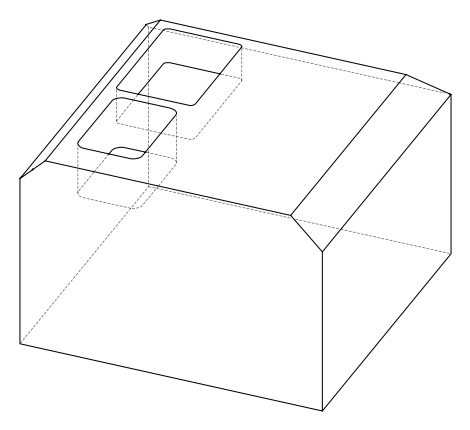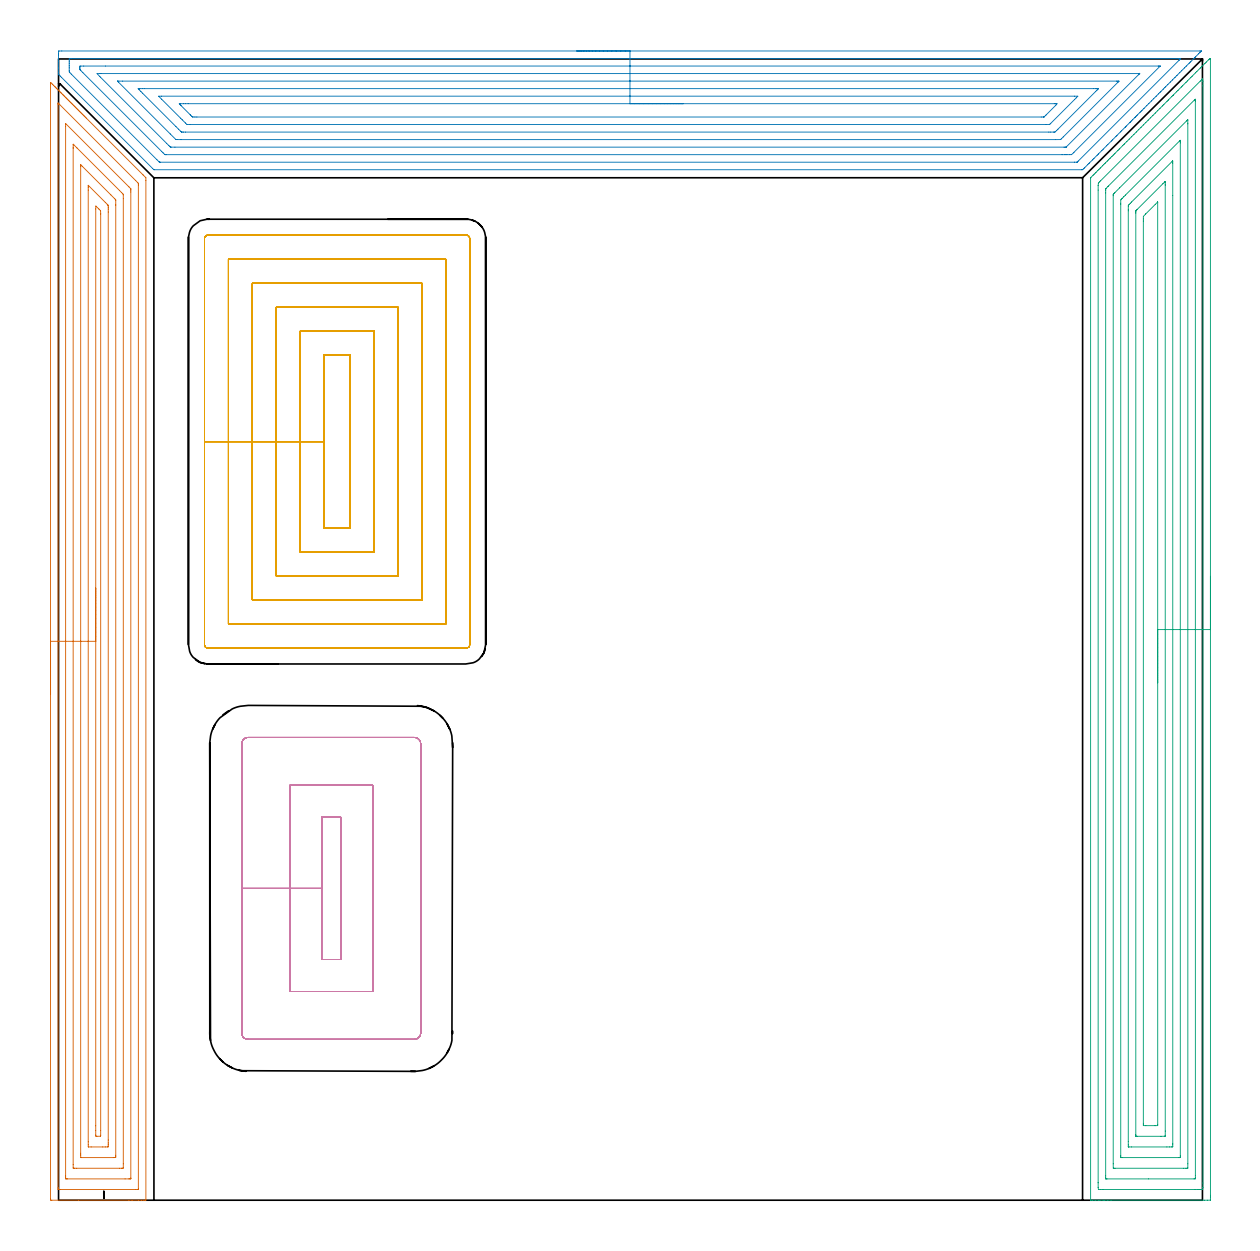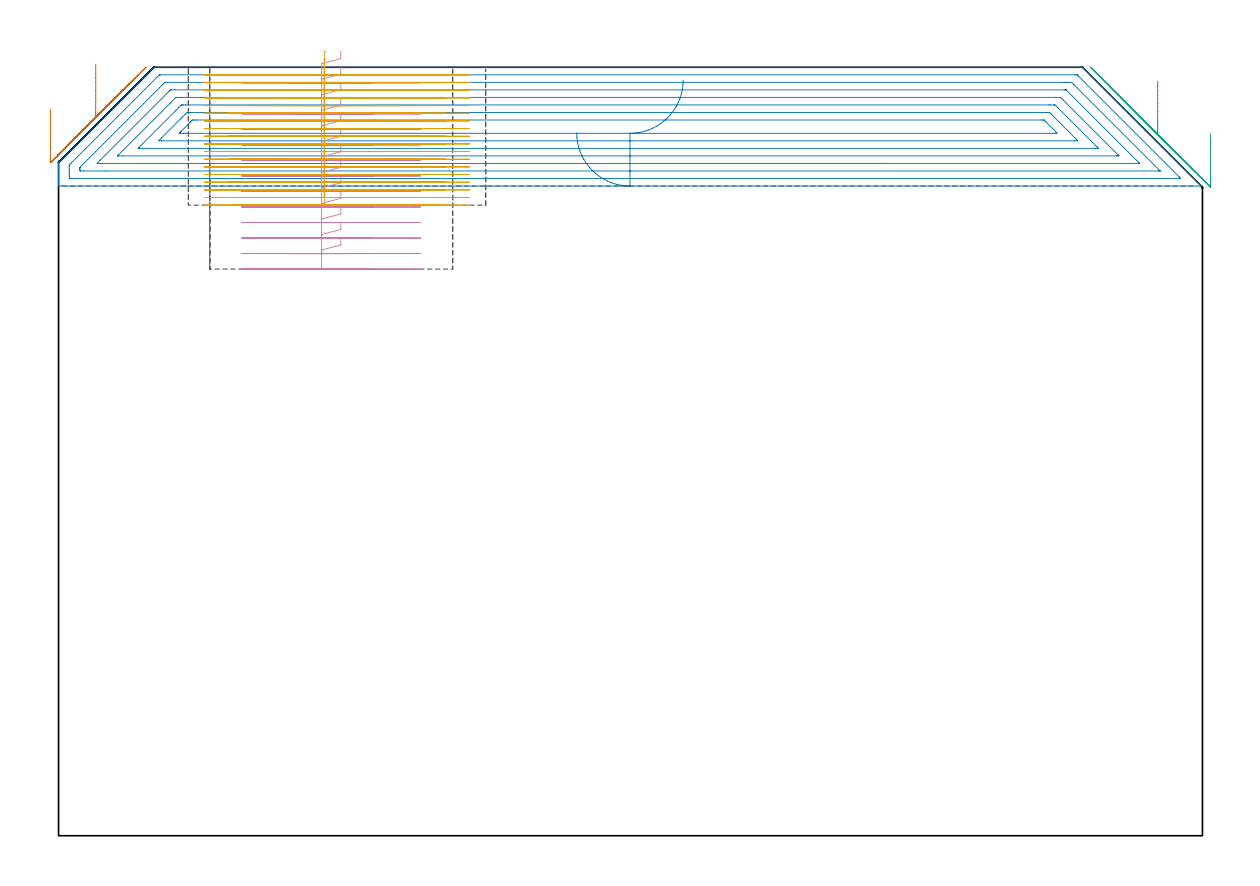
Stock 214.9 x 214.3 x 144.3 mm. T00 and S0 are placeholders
(PLAN: 5 operations, 2 tool changes, 86.3 min)
(1 AREA_MILL | FG_CHAMFER_SURFACE | UGT0205_001 | 11.51 min | 34104 mm3)
(2 AREA_MILL_1 | FG_CHAMFER_SURFACE_1 | UGT0205_001 | 13.01 min | 50846 mm3)
(3 AREA_MILL_2 | FG_CHAMFER_SURFACE_2 | UGT0205_001 | 13.46 min | 50676 mm3)
(4 MILL_RECTANGULAR_POCKET | POCKET_RECTANGULAR_STRAIGHT | NXT0201_011 | Follow Part, ap 3, ae 75% | 10.68 min | 117062 mm3)
(5 MILL_RECTANGULAR_POCKET_1 | POCKET_RECTANGULAR_STRAIGHT_1 | NXT0201_008 | Follow Part, ap 1.5, ae 75% | 37.65 min | 120405 mm3)
(TOOL UGT0205_001 | Chamfer Mill 20 x 3 x 45 deg. | D20 FL50 Z2)
(TOOL NXT0201_011 | ENDMILL 12mm [2P460-1200-NA 1630] | D12 FL38 Z6)
(TOOL NXT0201_008 | ENDMILL 6mm [2P460-0600-NA 1630] | D6 FL26 Z6)
(OP 1 AREA_MILL)
G17 G21 G94 G90
T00 M6
G54
G17 G0 G90 X-1.5 Y94.95 S1061 M3
G43 Z154.3 H0
Z136.4
G94 G1 Y94.988 Z135.528 F250.
Y95.102 Z134.664
Y95.291 Z133.812
Y95.553 Z132.98
Y95.887 Z132.174
Y96.29 Z131.4
Y96.758 Z130.664
Y97.289 Z129.972
Y97.879 Z129.329
Y98.522 Z128.74
Y99.214 Z128.209
Y99.95 Z127.74
Y100.724 Z127.337
Y101.53 Z127.003
Y102.362 Z126.741
Y103.213 Z126.552
Y104.078 Z126.438
Y104.95 Z126.4
Y209.655
X-1.499 Y209.897
X-1.496 Z126.402
X-1.438 Y209.838 Z126.461
X-1.185 Y209.585 Z126.715
X-0.974 Y209.376 Z126.922
X-0.902 Y209.302 Z126.997
X-0.752 Y209.152 Z127.147
X-0.679 Y209.08 Z127.218
X-0.605 Y209.005 Z127.295
X-0.458 Y208.858 Z127.441
X-0.383 Y208.785 Z127.513
X-0.307 Y208.708 Z127.592
X-0.164 Y208.564 Z127.735
X-0.087 Y208.489 Z127.809
X-0.01 Y208.41 Z127.889
X0.13 Y208.27 Z128.029
X0.208 Y208.194 Z128.104
X0.287 Y208.113 Z128.187
X0.424 Y207.977 Z128.323
X0.504 Y207.898 Z128.4
X0.585 Y207.816 Z128.484
X0.718 Y207.683 Z128.617
X0.799 Y207.602 Z128.695
X0.882 Y207.518 Z128.781
X1.012 Y207.389 Z128.911
X1.095 Y207.307 Z128.991
X1.179 Y207.221 Z129.078
X1.305 Y207.095 Z129.205
X1.39 Y207.011 Z129.287
X1.477 Y206.924 Z129.376
X1.599 Y206.801 Z129.499
X1.686 Y206.716 Z129.582
X1.774 Y206.626 Z129.673
X1.893 Y206.507 Z129.793
X1.982 Y206.42 Z129.878
X2.071 Y206.329 Z129.97
X2.187 Y206.213 Z130.086
X2.277 Y206.125 Z130.173
X2.368 Y206.032 Z130.268
X2.481 Y205.919 Z130.38
X2.573 Y205.829 Z130.469
X2.666 Y205.735 Z130.565
X2.775 Y205.625 Z130.674
X2.868 Y205.533 Z130.764
X2.963 Y205.437 Z130.862
X3.069 Y205.331 Z130.968
X3.164 Y205.238 Z131.06
X3.26 Y205.14 Z131.16
X3.363 Y205.037 Z131.262
X3.46 Y204.942 Z131.356
X3.558 Y204.843 Z131.457
X3.657 Y204.744 Z131.556
X3.755 Y204.647 Z131.651
X3.855 Y204.545 Z131.754
X3.951 Y204.45 Z131.85
X4.051 Y204.351 Z131.947
X4.152 Y204.248 Z132.052
X4.244 Y204.156 Z132.144
X4.346 Y204.055 Z132.242
X4.449 Y203.951 Z132.349
X4.538 Y203.862 Z132.438
X4.642 Y203.76 Z132.538
X4.747 Y203.653 Z132.646
X4.832 Y203.568 Z132.732
X4.938 Y203.464 Z132.834
X5.044 Y203.356 Z132.944
X5.126 Y203.274 Z133.026
X5.233 Y203.169 Z133.129
X15.874 Y192.527 Z143.771
X16.325 Y192.075 Z144.224
X16.401 Y191.995 Z144.282
X16.4 Y191.464 Z144.3
Y0.152
X16.397 Y0.01 Z144.288
X16.373 Y0.007 Z144.264
X16.042 Y0. Z143.941
X15.591 Z143.49
X14.987 Z142.882
X13.799 Z141.696
X13.214 Z141.108
X3.757 Z131.654
X-1.268 Y0.001 Z126.63
X-1.492 Y0.01 Z126.406
X-1.499 Y0.234 Z126.399
X-1.5 Y104.95 Z126.4
X-0.086 Z127.814
Y205.733
X-0.083 Y205.955 Z127.817
X-0.081 Y206.008 Z127.819
X-0.079 Y206.017 Z127.821
X-0.064 Y206.005 Z127.836
X-0.014 Y205.962 Z127.886
X0.034 Y205.916 Z127.934
X0.216 Y205.735 Z128.116
X14.485 Y191.464 Z142.385
X14.873 Y191.068 Z142.773
X14.979 Y190.958 Z142.879
X14.981 Y190.907 Z142.881
X14.984 Y190.796 Z142.884
X14.986 Y190.574 Z142.886
X14.985 Y2.159 Z142.885
X14.984 Y2.048 Z142.884
X14.982 Y2.021 Z142.882
X14.98 Y2.014 Z142.88
X14.966 Y2.01 Z142.866
X14.859 Y2.006 Z142.759
X14.479 Y2.001 Z142.379
X0.291 Y2. Z128.191
X0.051 Y2.004 Z127.951
X-0.039 Y2.007 Z127.861
X-0.073 Y2.01 Z127.827
X-0.079 Y2.05 Z127.821
X-0.082 Y2.159 Z127.818
X-0.086 Y2.38 Z127.814
Y104.95
X1.329 Z129.229
Y201.635
X1.33 Y202.167 Z129.23
X1.333 Z129.233
X13.214 Y190.286 Z141.114
X13.514 Y189.981 Z141.414
X13.55 Y189.941 Z141.45
X13.565 Y189.922 Z141.465
X13.567 Y189.895 Z141.467
X13.57 Y189.8 Z141.47
X13.571 Y189.68 Z141.471
Y189.321
Y4.165
X13.57 Y4.075 Z141.47
X13.567 Y4.032 Z141.467
X13.566 Y4.017 Z141.466
X13.542 Y4.01 Z141.442
X13.376 Y4.002 Z141.276
X13.214 Y4.001 Z141.114
X12.491 Y4. Z140.391
X1.686 Y4.001 Z129.586
X1.522 Y4.003 Z129.422
X1.412 Y4.007 Z129.312
X1.335 Y4.012 Z129.235
X1.333 Y4.046 Z129.233
X1.331 Y4.165 Z129.231
X1.329 Y4.524 Z129.229
Y104.95
X2.743 Z130.643
Y197.536
X2.744 Y197.707 Z130.644
X2.75 Y198.275 Z130.65
X2.752 Y198.288 Z130.652
X2.784 Y198.26 Z130.684
X2.864 Y198.184 Z130.764
X3.46 Y197.592 Z131.36
X11.44 Y189.611 Z139.34
X11.849 Y189.198 Z139.749
X12.053 Y188.989 Z139.953
X12.15 Y188.886 Z140.05
X12.152 Y188.788 Z140.052
X12.157 Y188.068 Z140.057
Y6.841
X12.153 Y6.124 Z140.053
X12.151 Y6.026 Z140.051
X12.067 Y6.01 Z139.967
X11.858 Y6.006 Z139.758
X11.44 Y6. Z139.34
X3.409 Z131.309
X3.024 Y6.005 Z130.924
X2.832 Y6.01 Z130.732
X2.749 Y6.017 Z130.649
X2.748 Y6.08 Z130.648
X2.743 Y6.67 Z130.643
Y104.95
X4.157 Z132.057
Y194.14
X4.159 Y194.329 Z132.059
X4.161 Y194.393 Z132.061
X4.163 Y194.426 Z132.063
X4.23 Y194.365 Z132.13
X4.346 Y194.253 Z132.246
X4.462 Y194.14 Z132.362
X9.813 Y188.788 Z137.713
X10.554 Y188.044 Z138.454
X10.695 Y187.897 Z138.595
X10.736 Y187.844 Z138.636
X10.738 Y187.801 Z138.638
X10.741 Y187.708 Z138.641
X10.743 Y187.005 Z138.643
Y186.814
Y8.435
X10.741 Y8.244 Z138.641
X10.739 Y8.117 Z138.639
X10.736 Y8.023 Z138.636
X10.708 Y8.01 Z138.608
X10.554 Y8.006 Z138.454
X10.287 Y8.001 Z138.187
X4.258 Z132.158
X4.203 Y8.003 Z132.103
X4.174 Y8.008 Z132.074
X4.164 Y8.01 Z132.064
X4.163 Y8.054 Z132.063
X4.158 Y8.434 Z132.058
X4.157 Y8.625 Z132.057
Y8.815
Y104.95
X5.571 Z133.471
Y189.68
X5.572 Y190.231 Z133.472
X5.574 Y190.572 Z133.474
X5.579 Z133.479
X8.78 Y187.372 Z136.68
X9.146 Y187.005 Z137.046
X9.268 Y186.876 Z137.168
X9.311 Y186.83 Z137.211
X9.322 Y186.795 Z137.222
X9.324 Y186.728 Z137.224
X9.328 Y186.454 Z137.228
X9.329 Y186.113 Z137.229
Y185.561
Y11.3
X9.328 Y10.75 Z137.228
X9.325 Y10.409 Z137.225
X9.322 Y10.133 Z137.222
X9.315 Y10.01 Z137.215
X9.182 Y10.004 Z137.082
X8.78 Y10.001 Z136.68
X8.299 Y10. Z136.199
X6.12 Y10.001 Z134.02
X5.635 Y10.004 Z133.535
X5.586 Y10.01 Z133.486
X5.578 Y10.061 Z133.478
X5.575 Y10.409 Z133.475
X5.572 Y10.96 Z133.472
X5.571 Y104.95 Z133.471
X6.985 Z134.885
X6.986 Y186.133 Z134.886
X7.007 Y186.684 Z134.907
X7.584 Y186.113 Z135.484
X7.893 Y185.797 Z135.793
X7.914 Y185.221 Z135.814
Y185.2
X7.915 Y13.084 Z135.815
X7.913 Y12.192 Z135.813
X7.912 Y12.174 Z135.812
X7.893 Y12.01 Z135.793
X7.193 Y12.005 Z135.093
X7.007 Y12.01 Z134.907
X6.988 Y12.192 Z134.888
X6.987 Y12.212 Z134.887
X6.985 Y13.106 Z134.885
Y13.976
Y104.95
Y105.821 Z134.923
Y106.686 Z135.037
Y107.538 Z135.226
Y108.37 Z135.488
Y109.176 Z135.822
Y109.95 Z136.225
Y110.686 Z136.694
Y111.378 Z137.225
Y112.021 Z137.814
Y112.61 Z138.457
Y113.141 Z139.15
Y113.61 Z139.885
Y114.013 Z140.659
Y114.347 Z141.465
Y114.609 Z142.297
Y114.798 Z143.149
Y114.912 Z144.014
Y114.95 Z144.885
G0 Z154.3
M5
M2
(OP 2 AREA_MILL_1)
G17 G21 G94 G90
T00 M6
G54
G17 G0 G90 X97.3 Y215.8 S1061 M3
G43 Z154.3 H0
Z132.
G94 G1 X97.338 Z131.128 F250.
X97.452 Z130.264
X97.641 Z129.412
X97.903 Z128.58
X98.237 Z127.774
X98.64 Z127.
X99.108 Z126.264
X99.64 Z125.572
X100.229 Z124.929
X100.872 Z124.34
X101.564 Z123.808
X102.3 Z123.34
X103.074 Z122.937
X103.88 Z122.603
X104.712 Z122.341
X105.563 Z122.152
X106.428 Z122.038
X107.3 Z122.
X214.337
X214.585 Y215.796 Z122.003
X214.586 Y215.795 Z122.004
X214.585 Y215.784 Z122.015
X214.357 Y215.556 Z122.243
X214.287 Y215.487 Z122.312
X214.085 Y215.283 Z122.513
X213.49 Y214.69 Z123.11
X213.394 Y214.594 Z123.205
X213.199 Y214.397 Z123.399
X212.623 Y213.823 Z123.977
X212.502 Y213.701 Z124.098
X212.313 Y213.511 Z124.285
X211.757 Y212.957 Z124.843
X211.427 Y212.625 Z125.171
X210.89 Y212.09 Z125.71
X210.541 Y211.739 Z126.057
X210.023 Y211.223 Z126.577
X209.655 Y210.853 Z126.943
X209.156 Y210.356 Z127.443
X208.768 Y209.967 Z127.83
X208.29 Y209.49 Z128.31
X207.882 Y209.081 Z128.716
X207.74 Y208.939 Z128.859
X207.437 Y208.637 Z129.163
X206.996 Y208.194 Z129.602
X206.847 Y208.047 Z129.752
X206.556 Y207.756 Z130.043
X206.11 Y207.308 Z130.488
X205.639 Y206.839 Z130.961
X205.224 Y206.422 Z131.375
X204.733 Y205.932 Z131.867
X204.338 Y205.536 Z132.261
X203.826 Y205.026 Z132.774
X203.451 Y204.65 Z133.147
X203.276 Y204.476 Z133.324
X203.09 Y204.29 Z133.509
X202.565 Y203.764 Z134.034
X202.383 Y203.583 Z134.217
X202.224 Y203.424 Z134.376
X202.122 Y203.321 Z134.477
X202.086 Y203.285 Z134.513
X201.679 Y202.878 Z134.92
X201.49 Y202.69 Z135.109
X201.357 Y202.557 Z135.243
X201.236 Y202.435 Z135.363
X201.193 Y202.392 Z135.406
X200.49 Y201.69 Z136.11
X200.35 Y201.549 Z136.248
X200.3 Y201.499 Z136.299
X199.624 Y200.824 Z136.976
X199.464 Y200.663 Z137.134
X199.407 Y200.606 Z137.192
X198.757 Y199.957 Z137.843
X198.578 Y199.776 Z138.02
X197.89 Y199.09 Z138.71
X197.692 Y198.89 Z138.906
X197.026 Y198.226 Z139.574
X196.806 Y198.004 Z139.792
X196.157 Y197.357 Z140.443
X195.92 Y197.118 Z140.678
X195.291 Y196.491 Z141.309
X195.241 Y196.441 Z141.359
X195.034 Y196.232 Z141.564
X194.424 Y195.624 Z142.176
X194.348 Y195.548 Z142.251
X194.148 Y195.346 Z142.45
X193.557 Y194.757 Z143.042
X193.455 Y194.655 Z143.144
X193.262 Y194.46 Z143.336
X192.691 Y193.891 Z143.909
X192.562 Y193.762 Z144.037
X192.332 Y193.536 Z144.259
X192.295 Y193.503 Z144.289
X192.116 Y193.5 Z144.3
X18.02
X17.905 Y193.504 Z144.289
X17.88 Y193.523 Z144.271
X17.666 Y193.734 Z144.065
X0.546 Y210.853 Z126.944
X0.364 Y211.036 Z126.764
X0.313 Y211.087 Z126.713
X0.103 Y211.296 Z126.502
X0.015 Y211.386 Z126.412
X0. Y211.406 Z126.391
Y211.784 Z126.015
Y212.625 Z125.17
Y213.836 Z123.96
Y214.397 Z123.397
Y215.003 Z122.792
X0.003 Y215.283 Z122.512
X0.008 Y215.791 Z122.005
X0.096 Y215.793 Z122.003
X0.61 Y215.8 Z122.
X107.3
Y214.386 Z123.414
X210.43
X210.624 Y214.381 Z123.419
X210.708 Y214.379 Z123.421
X210.7 Y214.362 Z123.438
X210.673 Y214.331 Z123.469
X210.583 Y214.234 Z123.566
X210.506 Y214.156 Z123.644
X210.418 Y214.068 Z123.732
X191.46 Y195.111 Z142.689
X191.361 Y195.014 Z142.786
X191.298 Y194.956 Z142.844
X191.264 Y194.926 Z142.874
X191.217 Y194.921 Z142.879
X190.777 Y194.914 Z142.886
X190.765
X19.127 Y194.915 Z142.885
X19.017 Y194.917 Z142.883
X18.963 Y194.92 Z142.88
X18.939 Y194.922 Z142.878
X18.885 Y194.975 Z142.825
X18.466 Y195.385 Z142.415
X2.396 Y211.455 Z126.345
X2.118 Y211.739 Z126.061
X2.026 Y211.836 Z125.964
X2.01 Y211.936 Z125.864
X2.003 Y212.129 Z125.671
X2.001 Y212.625 Z125.175
X2. Y213.018 Z124.782
X2.001 Y213.511 Z124.289
X2.002 Y213.902 Z123.898
X2.01 Y214.297 Z123.503
X2.02 Y214.379 Z123.421
X2.066 Y214.381 Z123.419
X2.176 Y214.384 Z123.416
X2.396 Y214.386 Z123.414
X107.3
Y212.972 Z124.828
X206.499 Y212.971 Z124.829
X206.63 Y212.969 Z124.831
X206.847 Y212.964 Z124.836
X206.852 Y212.96 Z124.84
Y212.956 Z124.844
X206.847 Y212.947 Z124.853
X190.676 Y196.775 Z141.025
X190.574 Y196.675 Z141.125
X190.225 Y196.336 Z141.464
X189.884 Y196.333 Z141.467
X189.339 Y196.33 Z141.47
X188.991 Y196.329 Z141.471
X188.448 Y196.328 Z141.472
X20.252 Y196.329 Z141.471
X20.136 Y196.33 Z141.47
X20.043 Y196.333 Z141.467
X19.985 Y196.335 Z141.465
X19.944 Y196.367 Z141.433
X19.628 Y196.675 Z141.125
X19.359 Y196.941 Z140.859
X4.561 Y211.739 Z126.061
X4.182 Y212.122 Z125.678
X4.063 Y212.249 Z125.551
X4.01 Y212.326 Z125.474
X4.006 Y212.445 Z125.355
X4.004 Y212.625 Z125.175
X4.005 Y212.8 Z125.
X4.017 Y212.964 Z124.836
X4.182 Y212.966 Z124.834
X4.726 Y212.97 Z124.83
X8.796 Y212.972 Z124.828
X107.3
Y211.557 Z126.243
X202.903 Y211.556 Z126.244
X202.956 Y211.555 Z126.245
X202.991 Y211.553 Z126.247
X202.992 Y211.551 Z126.249
X202.989 Y211.545 Z126.255
X202.927 Y211.477 Z126.323
X202.854 Y211.403 Z126.397
X202.788 Y211.337 Z126.463
X189.294 Y197.844 Z139.956
X189.238 Y197.79 Z140.01
X189.203 Y197.761 Z140.039
X189.186 Y197.75 Z140.05
X189.168 Y197.748 Z140.052
X188.991 Y197.744 Z140.056
X188.808 Y197.743 Z140.057
X21.855
X21.145 Y197.745 Z140.055
X21.044 Y197.748 Z140.052
X21.018 Y197.749 Z140.051
X20.993 Y197.768 Z140.032
X20.937 Y197.818 Z139.982
X20.723 Y198.028 Z139.772
X20.301 Y198.447 Z139.353
X7.897 Y210.853 Z126.947
X7.753 Y211. Z126.8
X7.229 Y211.55 Z126.25
X7.753 Y211.555 Z126.245
X7.936 Y211.557 Z126.243
X107.3
Y210.143 Z127.657
X198.634
X198.812 Y210.142 Z127.658
X198.99 Y210.139 Z127.661
X199.106 Y210.136 Z127.664
X199.123 Y210.132 Z127.668
X199.092 Y210.097 Z127.703
X199.044 Y210.045 Z127.755
X198.968 Y209.967 Z127.833
X198.891 Y209.889 Z127.911
X188.662 Y199.66 Z138.14
X188.333 Y199.333 Z138.467
X188.214 Y199.219 Z138.581
X188.171 Y199.181 Z138.619
X188.139 Y199.164 Z138.636
X187.206 Y199.157 Z138.643
X23.108
X22.93 Y199.158 Z138.642
X22.208 Y199.164 Z138.636
X22.038 Y199.168 Z138.632
X20.979 Y200.219 Z137.581
X11.233 Y209.967 Z127.833
X11.144 Y210.06 Z127.74
X11.089 Y210.121 Z127.679
X11.079 Y210.138 Z127.662
X11.088 Y210.139 Z127.661
X11.148 Y210.141 Z127.659
X11.324 Y210.143 Z127.657
X12.039
X107.3
Y208.729 Z129.071
X194.348
X194.703 Y208.728 Z129.072
X194.962 Y208.726 Z129.074
X195.241 Y208.722 Z129.078
X195.243 Y208.702 Z129.098
X195.241 Y208.692 Z129.108
X194.992 Y208.441 Z129.359
X194.747 Y208.194 Z129.606
X187.658 Y201.106 Z136.694
X187.432 Y200.881 Z136.919
X187.206 Y200.661 Z137.139
X187.112 Y200.578 Z137.222
X187.028 Y200.576 Z137.224
X186.849 Y200.573 Z137.227
X186.313 Y200.571 Z137.229
X185.958
X23.823
X23.468 Y200.572 Z137.228
X23.2 Y200.576 Z137.224
X23.134 Y200.578 Z137.222
X23.067 Y200.592 Z137.208
X22.93 Y200.722 Z137.078
X22.543 Y201.106 Z136.694
X22.038 Y201.61 Z136.19
X15.788 Y207.86 Z129.94
X15.457 Y208.194 Z129.606
X15.131 Y208.528 Z129.272
X14.945 Y208.722 Z129.078
X15.07 Y208.725 Z129.075
X15.251 Y208.727 Z129.073
X15.788 Y208.729 Z129.071
X16.142
X107.3
Y207.315 Z130.485
X190.77
X191.399 Y207.308 Z130.492
X191.093 Y206.995 Z130.805
X190.777 Y206.674 Z131.126
X186.313 Y202.211 Z135.589
X186.201 Y202.103 Z135.697
X186.082 Y201.992 Z135.808
X185.426 Y201.985 Z135.815
X24.722
X24.118 Y201.992 Z135.808
X23.823 Y202.277 Z135.523
X23.22 Y202.878 Z134.922
X22.93 Y203.167 Z134.633
X19.359 Y206.74 Z131.06
X18.801 Y207.308 Z130.492
X19.353 Y207.315 Z130.485
X107.3
Y205.9 Z131.9
X186.982
X187.206 Y205.898 Z131.902
X187.496 Y205.894 Z131.906
X187.341 Y205.699 Z132.101
X187.206 Y205.552 Z132.248
X187.198 Y205.544 Z132.256
X185.42 Y203.767 Z134.033
X185.119 Y203.47 Z134.33
X185.072 Y203.426 Z134.374
X185.051 Y203.41 Z134.39
X185.016 Y203.407 Z134.393
X184.891 Y203.403 Z134.397
X184.527 Y203.4 Z134.4
X25.975
X25.609 Y203.403 Z134.397
X25.242 Y203.407 Z134.393
X25.148 Y203.411 Z134.389
X25.096 Y203.458 Z134.342
X24.99 Y203.56 Z134.24
X24.783 Y203.764 Z134.036
X24.716 Y203.831 Z133.969
X23.011 Y205.536 Z132.264
X22.93 Y205.617 Z132.183
X22.82 Y205.732 Z132.068
X22.668 Y205.891 Z131.909
X22.93 Y205.894 Z131.906
X23.458 Y205.899 Z131.901
X23.823 Y205.9 Z131.9
X24.349
X107.3
X108.172 Z131.938
X109.036 Z132.051
X109.888 Z132.24
X110.72 Z132.503
X111.526 Z132.836
X112.3 Z133.239
X113.036 Z133.708
X113.728 Z134.239
X114.371 Z134.828
X114.96 Z135.472
X115.491 Z136.164
X115.96 Z136.9
X116.363 Z137.673
X116.697 Z138.479
X116.959 Z139.311
X117.148 Z140.163
X117.262 Z141.028
X117.3 Z141.9
G0 Z154.3
M5
M2
(OP 3 AREA_MILL_2)
G17 G21 G94 G90
T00 M6
G54
G17 G0 G90 X216.297 Y117.15 S1061 M3
G43 Z154.3 H0
Z131.803
G94 G1 Y117.112 Z130.932 F250.
Y116.998 Z130.067
Y116.809 Z129.215
Y116.547 Z128.383
Y116.213 Z127.577
Y115.81 Z126.803
Y115.342 Z126.067
Y114.811 Z125.375
Y114.221 Z124.732
Y113.578 Z124.143
Y112.886 Z123.612
Y112.15 Z123.143
Y111.377 Z122.74
Y110.571 Z122.406
Y109.739 Z122.144
Y108.887 Z121.955
Y108.022 Z121.841
Y107.15 Z121.803
X216.3 Y0.915 Z121.8
X216.299 Y0.595 Z121.801
X216.293 Y0.03 Z121.804
X216.291 Y0.007 Z121.806
X215.729 Y0.003 Z122.368
X215.136 Y0. Z122.961
X197.634 Z140.461
X197.04 Z141.053
X196.447 Z141.65
X196.15 Z141.946
X195.557 Z142.539
X195.26 Z142.835
X194.666 Z143.433
X194.181 Z143.918
X193.842 Z144.249
X193.798 Z144.292
X193.8 Y0.149 Z144.3
Y191.86
X193.803 Y191.995 Z144.289
X193.856 Y192.058 Z144.24
X194.275 Y192.476 Z143.824
X194.467 Y192.667 Z143.633
X194.699 Y192.9 Z143.399
X194.816 Y193.017 Z143.281
X195.16 Y193.36 Z142.94
X195.362 Y193.562 Z142.738
X195.591 Y193.791 Z142.508
X195.705 Y193.907 Z142.391
X196.045 Y194.245 Z142.055
X196.257 Y194.457 Z141.843
X196.482 Y194.683 Z141.616
X196.595 Y194.797 Z141.501
X196.93 Y195.13 Z141.17
X197.152 Y195.352 Z140.948
X197.374 Y195.575 Z140.724
X197.485 Y195.687 Z140.611
X197.815 Y196.015 Z140.285
X198.047 Y196.247 Z140.053
X198.259 Y196.46 Z139.839
X198.375 Y196.577 Z139.721
X198.942 Y197.142 Z139.157
X199.157 Y197.358 Z138.941
X199.265 Y197.467 Z138.831
X199.837 Y198.038 Z138.262
X200.049 Y198.25 Z138.049
X200.155 Y198.357 Z137.941
X200.6 Y198.8 Z137.499
X201.045 Y199.247 Z137.051
X201.49 Y199.69 Z136.609
X201.935 Y200.137 Z136.161
X202.38 Y200.58 Z135.719
X202.825 Y201.027 Z135.271
X203.27 Y201.47 Z134.829
X203.715 Y201.917 Z134.381
X204.16 Y202.36 Z133.939
X204.605 Y202.807 Z133.491
X205.05 Y203.25 Z133.049
X205.495 Y203.697 Z132.601
X205.94 Y204.14 Z132.159
X206.385 Y204.587 Z131.711
X206.83 Y205.03 Z131.269
X207.275 Y205.477 Z130.821
X207.48 Y205.681 Z130.619
X207.548 Y205.748 Z130.552
X208.165 Y206.367 Z129.931
X208.372 Y206.572 Z129.727
X208.433 Y206.633 Z129.667
X209.055 Y207.257 Z129.041
X209.264 Y207.464 Z128.836
X209.317 Y207.517 Z128.782
X209.945 Y208.147 Z128.151
X210.155 Y208.356 Z127.944
X210.202 Y208.402 Z127.898
X210.835 Y209.036 Z127.261
X211.047 Y209.247 Z127.052
X211.087 Y209.287 Z127.013
X211.725 Y209.926 Z126.371
X211.972 Y210.172 Z126.128
X212.615 Y210.816 Z125.482
X212.856 Y211.056 Z125.243
X213.505 Y211.706 Z124.592
X213.741 Y211.941 Z124.359
X214.395 Y212.596 Z123.702
X214.626 Y212.826 Z123.474
X215.284 Y213.486 Z122.812
X215.506 Y213.706 Z122.594
X215.95 Y214.15 Z122.149
X216.102 Y214.29 Z121.996
X216.175 Y214.3 Z121.925
X216.244 Z121.856
X216.281 Y214.29 Z121.819
X216.286 Y214.283 Z121.814
X216.293 Y214.26 Z121.807
Y214.256
X216.294 Y214.22 Z121.806
X216.297 Y107.15 Z121.803
X214.883 Z123.217
X214.886 Y3.223 Z123.214
X214.882 Y2.378 Z123.218
X214.88 Y2.338 Z123.22
X214.84 Y2.01 Z123.261
X214.325 Y2.002 Z123.775
X213.95 Y2.001 Z124.15
X213.437 Y2. Z124.663
X196.15 Y2.001 Z141.95
X195.635 Y2.003 Z142.465
X195.26 Y2.01 Z142.84
X195.221 Y2.378 Z142.879
X195.218 Y2.421 Z142.882
X195.214 Y3.27 Z142.886
Y3.316
Y189.677
X195.217 Y190.522 Z142.883
X195.219 Y190.564 Z142.881
X195.26 Y190.999 Z142.84
X195.464 Y191.209 Z142.636
X195.664 Y191.414 Z142.436
X214.389 Y210.139 Z123.711
X214.617 Y210.362 Z123.483
X214.84 Y210.578 Z123.261
X214.876 Y210.139 Z123.224
X214.878 Y210.101 Z123.222
X214.88 Y209.247 Z123.22
X214.883 Y107.15 Z123.217
X213.469 Z124.631
X213.471 Y4.641 Z124.629
X213.469 Y4.161 Z124.631
X213.467 Y4.059 Z124.633
X213.465 Y4.016 Z124.635
X213.381 Y4.01 Z124.719
X213.219 Y4.001 Z124.881
X204.686 Y4. Z133.414
X196.879 Z141.221
X196.772 Y4.002 Z141.328
X196.686 Y4.005 Z141.414
X196.635 Y4.01 Z141.465
X196.634 Y4.025 Z141.466
X196.631 Y4.161 Z141.469
X196.629 Y4.574 Z141.471
Y189.151
X196.632 Y189.63 Z141.468
X196.635 Y189.836 Z141.465
X196.641 Y189.93 Z141.459
X196.69 Y189.982 Z141.41
X197.04 Y190.341 Z141.06
X197.131 Y190.432 Z140.969
X213.271 Y206.572 Z124.829
X213.344 Y206.643 Z124.756
X213.413 Y206.707 Z124.687
X213.457 Y206.745 Z124.643
X213.461 Y206.703 Z124.639
X213.464 Y206.633 Z124.636
X213.465 Y206.572 Z124.635
X213.466 Y206.377 Z124.634
X213.469 Y107.15 Z124.631
X212.054 Z126.046
X212.057 Y6.836 Z126.043
X212.052 Y6.062 Z126.048
X212.05 Y6.015 Z126.05
X212.009 Y6.01 Z126.091
X211.906 Y6.005 Z126.194
X211.697 Y6.002 Z126.403
X211.28 Y6. Z126.82
X198.379 Y6.001 Z139.721
X198.186 Y6.004 Z139.914
X198.09 Y6.008 Z140.01
X198.05 Y6.011 Z140.05
X198.043 Y6.836 Z140.057
Y188.626
X198.044 Y188.739 Z140.056
X198.047 Y188.836 Z140.053
X198.049 Y188.88 Z140.051
X198.079 Y188.918 Z140.021
X198.201 Y189.046 Z139.899
X198.355 Y189.205 Z139.745
X199.245 Y190.097 Z138.855
X211.814 Y202.665 Z126.286
X211.924 Y202.772 Z126.176
X212.023 Y202.864 Z126.077
X212.045 Y202.883 Z126.055
X212.047 Y202.841 Z126.053
X212.049 Y202.755 Z126.051
X212.052 Y202.232 Z126.048
Y202.114
X212.054 Y107.15 Z126.046
X210.64 Z127.46
X210.642 Y8.367 Z127.458
X210.64 Y8.112 Z127.46
X210.637 Y8.041 Z127.463
X210.634 Y8.009 Z127.466
X210.621 Y8.007 Z127.479
X210.544 Y8.003 Z127.556
X210.39 Y8.001 Z127.71
X199.71 Z138.39
X199.504 Y8.003 Z138.596
X199.469 Y8.006 Z138.631
X199.465 Y8.009 Z138.635
X199.462 Y8.02 Z138.638
X199.459 Y8.061 Z138.641
X199.457 Y8.197 Z138.643
Y8.366
X199.458 Y186.955 Z138.642
X199.459 Y187.207 Z138.641
X199.464 Y187.847 Z138.636
X199.583 Y187.975 Z138.517
X199.71 Y188.108 Z138.39
X200.024 Y188.425 Z138.076
X200.337 Y188.739 Z137.763
X210.512 Y198.913 Z127.588
X210.594 Y198.992 Z127.506
X210.624 Y199.018 Z127.476
X210.632 Y199.022 Z127.468
X210.634 Y199.019 Z127.466
X210.636 Y198.961 Z127.464
X210.637 Y198.795 Z127.463
X210.638 Y198.547 Z127.462
X210.64 Y107.15 Z127.46
X209.226 Z128.874
X209.228 Y10.675 Z128.872
X209.227 Y10.403 Z128.873
X209.223 Y10.093 Z128.877
X209.222 Y10.024 Z128.878
X209.146 Y10.01 Z128.954
X209.009 Y10.003 Z129.091
X208.61 Y10.001 Z129.49
X208.122 Y10. Z129.978
X201.49 Z136.61
X201. Y10.002 Z137.1
X200.898 Y10.008 Z137.202
X200.878 Y10.011 Z137.222
X200.876 Y10.045 Z137.224
X200.873 Y10.13 Z137.227
X200.872 Y10.403 Z137.228
X200.871 Y11.023 Z137.229
Y185.792
X200.872 Y186.064 Z137.228
X200.876 Y186.679 Z137.224
X200.878 Y186.814 Z137.222
X201.009 Y186.955 Z137.091
X201.248 Y187.198 Z136.852
X201.49 Y187.442 Z136.61
X209.112 Y195.065 Z128.988
X209.14 Y195.09 Z128.96
X209.179 Y195.125 Z128.921
X209.215 Y195.156 Z128.885
X209.217 Y195.123 Z128.883
X209.22 Y194.98 Z128.88
X209.223 Y194.743 Z128.877
X209.224 Y188.655 Z128.876
X209.226 Y107.15 Z128.874
X207.812 Z130.288
X207.814 Y12.983 Z130.286
X207.812 Y12.186 Z130.288
X207.811 Y12.096 Z130.289
X207.806 Y12.01 Z130.294
X207.72 Y12.008 Z130.38
X207.015 Y12.001 Z131.085
X202.566 Y12. Z135.534
X202.38 Y12.001 Z135.72
X202.318 Y12.004 Z135.782
X202.298 Y12.008 Z135.802
X202.292 Y12.012 Z135.808
X202.29 Y12.029 Z135.81
X202.287 Y12.091 Z135.813
X202.286 Y12.186 Z135.814
X202.285 Y12.281 Z135.815
X202.286 Y185.362 Z135.814
X202.287 Y185.552 Z135.813
X202.289 Y185.678 Z135.811
X202.292 Y185.776 Z135.808
X202.306 Y185.797 Z135.794
X202.38 Y185.879 Z135.72
X202.471 Y185.973 Z135.629
X202.561 Y186.064 Z135.539
X207.37 Y190.872 Z130.73
X207.72 Y191.219 Z130.38
X207.772 Y191.268 Z130.328
X207.794 Y191.287 Z130.306
X207.802 Y191.149 Z130.298
X207.807 Y190.791 Z130.293
X207.809 Y190.612 Z130.291
X207.812 Y107.15 Z130.288
X206.397 Z131.703
X206.4 Y14.247 Z131.7
X206.398 Y14.124 Z131.702
X206.394 Y14.043 Z131.706
X206.39 Y14.01 Z131.71
X206.369 Y14.008 Z131.731
X205.94 Y14. Z132.16
X205.91 Z132.19
X204.16 Z133.94
X204.13 Z133.97
X203.74 Y14.01 Z134.36
X203.706 Y14.017 Z134.394
X203.703 Y14.046 Z134.397
X203.701 Y14.09 Z134.399
X203.7 Y14.134 Z134.4
Y14.431
Y183.849
X203.702 Y184.28 Z134.398
X203.706 Y184.736 Z134.394
X204.119 Y185.172 Z133.981
X204.139 Y185.193 Z133.961
X205.94 Y186.993 Z132.16
X206.367 Y187.419 Z131.733
X206.382 Y187.431 Z131.718
X206.389 Y187.433 Z131.711
X206.392 Y187.431 Z131.708
X206.394 Y187.419 Z131.706
X206.395 Y187.391 Z131.705
X206.397 Y107.15 Z131.703
Y106.279 Z131.741
X206.398 Y105.414 Z131.854
Y104.562 Z132.043
Y103.73 Z132.306
Y102.924 Z132.639
Y102.15 Z133.042
Y101.414 Z133.511
Y100.722 Z134.042
Y100.079 Z134.631
Y99.49 Z135.274
Y98.958 Z135.967
Y98.49 Z136.702
Y98.087 Z137.476
Y97.753 Z138.282
Y97.491 Z139.114
Y97.302 Z139.966
Y97.188 Z140.831
Y97.15 Z141.702
G0 Z154.3
M5
M2
(OP 4 MILL_RECTANGULAR_POCKET)
G17 G21 G94 G90
T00 M6
G54
G17 G0 G90 X53. Y66.774 S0 M3
G43 Z154.3 H1
Z147.3
G94 G1 Y71.9 Z145.926 F250.
X49.4 Z144.962
Y58.55 Z141.385
Y45.2 F500.
X53.
Y71.9
X49.4
Y58.55
X43.4
Y39.2
X59.
Y77.9
X43.4
Y58.55
X34.4
Y31.4
G3 X35.6 Y30.2 R1.2
G1 X66.8
G3 X68. Y31.4 R1.2
G1 Y85.7
G3 X66.8 Y86.9 R1.2
G1 X35.6
G3 X34.4 Y85.7 R1.2
G1 Y58.55
Y57.55
G0 X53. Y66.774 Z144.385
G1 Y71.9 Z143.011 F250.
X49.4 Z142.046
Y58.55 Z138.469
Y45.2 F500.
X53.
Y71.9
X49.4
Y58.55
X43.4
Y39.2
X59.
Y77.9
X43.4
Y58.55
X34.4
Y31.4
G3 X35.6 Y30.2 R1.2
G1 X66.8
G3 X68. Y31.4 R1.2
G1 Y85.7
G3 X66.8 Y86.9 R1.2
G1 X35.6
G3 X34.4 Y85.7 R1.2
G1 Y58.55
Y57.55
G0 X53. Y66.774 Z141.469
G1 Y71.9 Z140.096 F250.
X49.4 Z139.131
Y58.55 Z135.554
Y45.2 F500.
X53.
Y71.9
X49.4
Y58.55
X43.4
Y39.2
X59.
Y77.9
X43.4
Y58.55
X34.4
Y31.4
G3 X35.6 Y30.2 R1.2
G1 X66.8
G3 X68. Y31.4 R1.2
G1 Y85.7
G3 X66.8 Y86.9 R1.2
G1 X35.6
G3 X34.4 Y85.7 R1.2
G1 Y58.55
Y57.55
G0 X53. Y66.774 Z138.554
G1 Y71.9 Z137.18 F250.
X49.4 Z136.216
Y58.55 Z132.638
Y45.2 F500.
X53.
Y71.9
X49.4
Y58.55
X43.4
Y39.2
X59.
Y77.9
X43.4
Y58.55
X34.4
Y31.4
G3 X35.6 Y30.2 R1.2
G1 X66.8
G3 X68. Y31.4 R1.2
G1 Y85.7
G3 X66.8 Y86.9 R1.2
G1 X35.6
G3 X34.4 Y85.7 R1.2
G1 Y58.55
Y57.55
G0 X53. Y66.774 Z135.638
G1 Y71.9 Z134.265 F250.
X49.4 Z133.3
Y58.55 Z129.723
Y45.2 F500.
X53.
Y71.9
X49.4
Y58.55
X43.4
Y39.2
X59.
Y77.9
X43.4
Y58.55
X34.4
Y31.4
G3 X35.6 Y30.2 R1.2
G1 X66.8
G3 X68. Y31.4 R1.2
G1 Y85.7
G3 X66.8 Y86.9 R1.2
G1 X35.6
G3 X34.4 Y85.7 R1.2
G1 Y58.55
Y57.55
G0 X53. Y66.774 Z132.723
G1 Y71.9 Z131.349 F250.
X49.4 Z130.385
Y58.55 Z126.808
Y45.2 F500.
X53.
Y71.9
X49.4
Y58.55
X43.4
Y39.2
X59.
Y77.9
X43.4
Y58.55
X34.4
Y31.4
G3 X35.6 Y30.2 R1.2
G1 X66.8
G3 X68. Y31.4 R1.2
G1 Y85.7
G3 X66.8 Y86.9 R1.2
G1 X35.6
G3 X34.4 Y85.7 R1.2
G1 Y58.55
Y57.55
G0 X53. Y66.774 Z129.808
G1 Y71.9 Z128.434 F250.
X49.4 Z127.469
Y58.55 Z123.892
Y45.2 F500.
X53.
Y71.9
X49.4
Y58.55
X43.4
Y39.2
X59.
Y77.9
X43.4
Y58.55
X34.4
Y31.4
G3 X35.6 Y30.2 R1.2
G1 X66.8
G3 X68. Y31.4 R1.2
G1 Y85.7
G3 X66.8 Y86.9 R1.2
G1 X35.6
G3 X34.4 Y85.7 R1.2
G1 Y58.55
Y57.55
G0 X53. Y66.774 Z126.892
G1 Y71.9 Z125.519 F250.
X49.4 Z124.554
Y58.55 Z120.977
Y45.2 F500.
X53.
Y71.9
X49.4
Y58.55
X43.4
Y39.2
X59.
Y77.9
X43.4
Y58.55
X34.4
Y31.4
G3 X35.6 Y30.2 R1.2
G1 X66.8
G3 X68. Y31.4 R1.2
G1 Y85.7
G3 X66.8 Y86.9 R1.2
G1 X35.6
G3 X34.4 Y85.7 R1.2
G1 Y58.55
Y57.55
G0 X53. Y66.774 Z123.977
G1 Y71.9 Z122.603 F250.
X49.4 Z121.639
Y58.55 Z118.062
Y45.2 F500.
X53.
Y71.9
X49.4
Y58.55
X43.4
Y39.2
X59.
Y77.9
X43.4
Y58.55
X34.4
Y31.4
G3 X35.6 Y30.2 R1.2
G1 X66.8
G3 X68. Y31.4 R1.2
G1 Y85.7
G3 X66.8 Y86.9 R1.2
G1 X35.6
G3 X34.4 Y85.7 R1.2
G1 Y58.55
Y57.55
G0 X53. Y66.774 Z121.062
G1 Y71.9 Z119.688 F250.
X49.4 Z118.723
Y58.55 Z115.146
Y45.2 F500.
X53.
Y71.9
X49.4
Y58.55
X43.4
Y39.2
X59.
Y77.9
X43.4
Y58.55
X34.4
Y31.4
G3 X35.6 Y30.2 R1.2
G1 X66.8
G3 X68. Y31.4 R1.2
G1 Y85.7
G3 X66.8 Y86.9 R1.2
G1 X35.6
G3 X34.4 Y85.7 R1.2
G1 Y58.55
Y57.55
G0 X53. Y66.774 Z118.146
G1 Y71.9 Z116.772 F250.
X49.4 Z115.808
Y58.55 Z112.231
Y45.2 F500.
X53.
Y71.9
X49.4
Y58.55
X43.4
Y39.2
X59.
Y77.9
X43.4
Y58.55
X34.4
Y31.4
G3 X35.6 Y30.2 R1.2
G1 X66.8
G3 X68. Y31.4 R1.2
G1 Y85.7
G3 X66.8 Y86.9 R1.2
G1 X35.6
G3 X34.4 Y85.7 R1.2
G1 Y58.55
Y57.55
G0 X53. Y66.774 Z115.231
G1 Y71.9 Z113.857 F250.
X49.4 Z112.892
Y58.55 Z109.315
Y45.2 F500.
X53.
Y71.9
X49.4
Y58.55
X43.4
Y39.2
X59.
Y77.9
X43.4
Y58.55
X34.4
Y31.4
G3 X35.6 Y30.2 R1.2
G1 X66.8
G3 X68. Y31.4 R1.2
G1 Y85.7
G3 X66.8 Y86.9 R1.2
G1 X35.6
G3 X34.4 Y85.7 R1.2
G1 Y58.55
Y57.55
G0 X53. Y66.774 Z112.315
G1 Y71.9 Z110.942 F250.
X49.4 Z109.977
Y58.55 Z106.4
Y45.2 F500.
X53.
Y71.9
X49.4
Y58.55
X43.4
Y39.2
X59.
Y77.9
X43.4
Y58.55
X34.4
Y31.4
G3 X35.6 Y30.2 R1.2
G1 X66.8
G3 X68. Y31.4 R1.2
G1 Y85.7
G3 X66.8 Y86.9 R1.2
G1 X35.6
G3 X34.4 Y85.7 R1.2
G1 Y58.55
Y57.55
G0 Z154.3
M5
M2
(OP 5 MILL_RECTANGULAR_POCKET_1)
G17 G21 G94 G90
T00 M6
G54
G17 G0 G90 X50.216 Y158.7 S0 M3
G43 Z154.3 H1
Z147.3
G94 G1 X49.9 Z147.215 F250.
Y142.45 Z142.861
Y126.2 F500.
X54.7
Y158.7
X49.9
Y142.45
X45.4
Y121.7
X59.2
Y163.2
X45.4
Y142.45
X40.9
Y117.2
X63.7
Y167.7
X40.9
Y142.45
X36.4
Y112.7
X68.2
Y172.2
X36.4
Y142.45
X31.9
Y108.2
X72.7
Y176.7
X31.9
Y142.45
X27.4
Y104.3
G3 X28. Y103.7 R0.6
G1 X76.6
G3 X77.2 Y104.3 R0.6
G1 Y180.6
G3 X76.6 Y181.2 R0.6
G1 X28.
G3 X27.4 Y180.6 R0.6
G1 Y142.45
Y141.45
G0 X50.216 Y158.7 Z145.861
G1 X49.9 Z145.776 F250.
Y142.45 Z141.422
Y126.2 F500.
X54.7
Y158.7
X49.9
Y142.45
X45.4
Y121.7
X59.2
Y163.2
X45.4
Y142.45
X40.9
Y117.2
X63.7
Y167.7
X40.9
Y142.45
X36.4
Y112.7
X68.2
Y172.2
X36.4
Y142.45
X31.9
Y108.2
X72.7
Y176.7
X31.9
Y142.45
X27.4
Y104.3
G3 X28. Y103.7 R0.6
G1 X76.6
G3 X77.2 Y104.3 R0.6
G1 Y180.6
G3 X76.6 Y181.2 R0.6
G1 X28.
G3 X27.4 Y180.6 R0.6
G1 Y142.45
Y141.45
G0 X50.216 Y158.7 Z144.422
G1 X49.9 Z144.337 F250.
Y142.45 Z139.983
Y126.2 F500.
X54.7
Y158.7
X49.9
Y142.45
X45.4
Y121.7
X59.2
Y163.2
X45.4
Y142.45
X40.9
Y117.2
X63.7
Y167.7
X40.9
Y142.45
X36.4
Y112.7
X68.2
Y172.2
X36.4
Y142.45
X31.9
Y108.2
X72.7
Y176.7
X31.9
Y142.45
X27.4
Y104.3
G3 X28. Y103.7 R0.6
G1 X76.6
G3 X77.2 Y104.3 R0.6
G1 Y180.6
G3 X76.6 Y181.2 R0.6
G1 X28.
G3 X27.4 Y180.6 R0.6
G1 Y142.45
Y141.45
G0 X50.216 Y158.7 Z142.983
G1 X49.9 Z142.899 F250.
Y142.45 Z138.544
Y126.2 F500.
X54.7
Y158.7
X49.9
Y142.45
X45.4
Y121.7
X59.2
Y163.2
X45.4
Y142.45
X40.9
Y117.2
X63.7
Y167.7
X40.9
Y142.45
X36.4
Y112.7
X68.2
Y172.2
X36.4
Y142.45
X31.9
Y108.2
X72.7
Y176.7
X31.9
Y142.45
X27.4
Y104.3
G3 X28. Y103.7 R0.6
G1 X76.6
G3 X77.2 Y104.3 R0.6
G1 Y180.6
G3 X76.6 Y181.2 R0.6
G1 X28.
G3 X27.4 Y180.6 R0.6
G1 Y142.45
Y141.45
G0 X50.216 Y158.7 Z141.544
G1 X49.9 Z141.46 F250.
Y142.45 Z137.105
Y126.2 F500.
X54.7
Y158.7
X49.9
Y142.45
X45.4
Y121.7
X59.2
Y163.2
X45.4
Y142.45
X40.9
Y117.2
X63.7
Y167.7
X40.9
Y142.45
X36.4
Y112.7
X68.2
Y172.2
X36.4
Y142.45
X31.9
Y108.2
X72.7
Y176.7
X31.9
Y142.45
X27.4
Y104.3
G3 X28. Y103.7 R0.6
G1 X76.6
G3 X77.2 Y104.3 R0.6
G1 Y180.6
G3 X76.6 Y181.2 R0.6
G1 X28.
G3 X27.4 Y180.6 R0.6
G1 Y142.45
Y141.45
G0 X50.216 Y158.7 Z140.105
G1 X49.9 Z140.021 F250.
Y142.45 Z135.667
Y126.2 F500.
X54.7
Y158.7
X49.9
Y142.45
X45.4
Y121.7
X59.2
Y163.2
X45.4
Y142.45
X40.9
Y117.2
X63.7
Y167.7
X40.9
Y142.45
X36.4
Y112.7
X68.2
Y172.2
X36.4
Y142.45
X31.9
Y108.2
X72.7
Y176.7
X31.9
Y142.45
X27.4
Y104.3
G3 X28. Y103.7 R0.6
G1 X76.6
G3 X77.2 Y104.3 R0.6
G1 Y180.6
G3 X76.6 Y181.2 R0.6
G1 X28.
G3 X27.4 Y180.6 R0.6
G1 Y142.45
Y141.45
G0 X50.216 Y158.7 Z138.667
G1 X49.9 Z138.582 F250.
Y142.45 Z134.228
Y126.2 F500.
X54.7
Y158.7
X49.9
Y142.45
X45.4
Y121.7
X59.2
Y163.2
X45.4
Y142.45
X40.9
Y117.2
X63.7
Y167.7
X40.9
Y142.45
X36.4
Y112.7
X68.2
Y172.2
X36.4
Y142.45
X31.9
Y108.2
X72.7
Y176.7
X31.9
Y142.45
X27.4
Y104.3
G3 X28. Y103.7 R0.6
G1 X76.6
G3 X77.2 Y104.3 R0.6
G1 Y180.6
G3 X76.6 Y181.2 R0.6
G1 X28.
G3 X27.4 Y180.6 R0.6
G1 Y142.45
Y141.45
G0 X50.216 Y158.7 Z137.228
G1 X49.9 Z137.143 F250.
Y142.45 Z132.789
Y126.2 F500.
X54.7
Y158.7
X49.9
Y142.45
X45.4
Y121.7
X59.2
Y163.2
X45.4
Y142.45
X40.9
Y117.2
X63.7
Y167.7
X40.9
Y142.45
X36.4
Y112.7
X68.2
Y172.2
X36.4
Y142.45
X31.9
Y108.2
X72.7
Y176.7
X31.9
Y142.45
X27.4
Y104.3
G3 X28. Y103.7 R0.6
G1 X76.6
G3 X77.2 Y104.3 R0.6
G1 Y180.6
G3 X76.6 Y181.2 R0.6
G1 X28.
G3 X27.4 Y180.6 R0.6
G1 Y142.45
Y141.45
G0 X50.216 Y158.7 Z135.789
G1 X49.9 Z135.704 F250.
Y142.45 Z131.35
Y126.2 F500.
X54.7
Y158.7
X49.9
Y142.45
X45.4
Y121.7
X59.2
Y163.2
X45.4
Y142.45
X40.9
Y117.2
X63.7
Y167.7
X40.9
Y142.45
X36.4
Y112.7
X68.2
Y172.2
X36.4
Y142.45
X31.9
Y108.2
X72.7
Y176.7
X31.9
Y142.45
X27.4
Y104.3
G3 X28. Y103.7 R0.6
G1 X76.6
G3 X77.2 Y104.3 R0.6
G1 Y180.6
G3 X76.6 Y181.2 R0.6
G1 X28.
G3 X27.4 Y180.6 R0.6
G1 Y142.45
Y141.45
G0 X50.216 Y158.7 Z134.35
G1 X49.9 Z134.265 F250.
Y142.45 Z129.911
Y126.2 F500.
X54.7
Y158.7
X49.9
Y142.45
X45.4
Y121.7
X59.2
Y163.2
X45.4
Y142.45
X40.9
Y117.2
X63.7
Y167.7
X40.9
Y142.45
X36.4
Y112.7
X68.2
Y172.2
X36.4
Y142.45
X31.9
Y108.2
X72.7
Y176.7
X31.9
Y142.45
X27.4
Y104.3
G3 X28. Y103.7 R0.6
G1 X76.6
G3 X77.2 Y104.3 R0.6
G1 Y180.6
G3 X76.6 Y181.2 R0.6
G1 X28.
G3 X27.4 Y180.6 R0.6
G1 Y142.45
Y141.45
G0 X50.216 Y158.7 Z132.911
G1 X49.9 Z132.826 F250.
Y142.45 Z128.472
Y126.2 F500.
X54.7
Y158.7
X49.9
Y142.45
X45.4
Y121.7
X59.2
Y163.2
X45.4
Y142.45
X40.9
Y117.2
X63.7
Y167.7
X40.9
Y142.45
X36.4
Y112.7
X68.2
Y172.2
X36.4
Y142.45
X31.9
Y108.2
X72.7
Y176.7
X31.9
Y142.45
X27.4
Y104.3
G3 X28. Y103.7 R0.6
G1 X76.6
G3 X77.2 Y104.3 R0.6
G1 Y180.6
G3 X76.6 Y181.2 R0.6
G1 X28.
G3 X27.4 Y180.6 R0.6
G1 Y142.45
Y141.45
G0 X50.216 Y158.7 Z131.472
G1 X49.9 Z131.387 F250.
Y142.45 Z127.033
Y126.2 F500.
X54.7
Y158.7
X49.9
Y142.45
X45.4
Y121.7
X59.2
Y163.2
X45.4
Y142.45
X40.9
Y117.2
X63.7
Y167.7
X40.9
Y142.45
X36.4
Y112.7
X68.2
Y172.2
X36.4
Y142.45
X31.9
Y108.2
X72.7
Y176.7
X31.9
Y142.45
X27.4
Y104.3
G3 X28. Y103.7 R0.6
G1 X76.6
G3 X77.2 Y104.3 R0.6
G1 Y180.6
G3 X76.6 Y181.2 R0.6
G1 X28.
G3 X27.4 Y180.6 R0.6
G1 Y142.45
Y141.45
G0 X50.216 Y158.7 Z130.033
G1 X49.9 Z129.949 F250.
Y142.45 Z125.594
Y126.2 F500.
X54.7
Y158.7
X49.9
Y142.45
X45.4
Y121.7
X59.2
Y163.2
X45.4
Y142.45
X40.9
Y117.2
X63.7
Y167.7
X40.9
Y142.45
X36.4
Y112.7
X68.2
Y172.2
X36.4
Y142.45
X31.9
Y108.2
X72.7
Y176.7
X31.9
Y142.45
X27.4
Y104.3
G3 X28. Y103.7 R0.6
G1 X76.6
G3 X77.2 Y104.3 R0.6
G1 Y180.6
G3 X76.6 Y181.2 R0.6
G1 X28.
G3 X27.4 Y180.6 R0.6
G1 Y142.45
Y141.45
G0 X50.216 Y158.7 Z128.594
G1 X49.9 Z128.51 F250.
Y142.45 Z124.156
Y126.2 F500.
X54.7
Y158.7
X49.9
Y142.45
X45.4
Y121.7
X59.2
Y163.2
X45.4
Y142.45
X40.9
Y117.2
X63.7
Y167.7
X40.9
Y142.45
X36.4
Y112.7
X68.2
Y172.2
X36.4
Y142.45
X31.9
Y108.2
X72.7
Y176.7
X31.9
Y142.45
X27.4
Y104.3
G3 X28. Y103.7 R0.6
G1 X76.6
G3 X77.2 Y104.3 R0.6
G1 Y180.6
G3 X76.6 Y181.2 R0.6
G1 X28.
G3 X27.4 Y180.6 R0.6
G1 Y142.45
Y141.45
G0 X50.216 Y158.7 Z127.156
G1 X49.9 Z127.071 F250.
Y142.45 Z122.717
Y126.2 F500.
X54.7
Y158.7
X49.9
Y142.45
X45.4
Y121.7
X59.2
Y163.2
X45.4
Y142.45
X40.9
Y117.2
X63.7
Y167.7
X40.9
Y142.45
X36.4
Y112.7
X68.2
Y172.2
X36.4
Y142.45
X31.9
Y108.2
X72.7
Y176.7
X31.9
Y142.45
X27.4
Y104.3
G3 X28. Y103.7 R0.6
G1 X76.6
G3 X77.2 Y104.3 R0.6
G1 Y180.6
G3 X76.6 Y181.2 R0.6
G1 X28.
G3 X27.4 Y180.6 R0.6
G1 Y142.45
Y141.45
G0 X50.216 Y158.7 Z125.717
G1 X49.9 Z125.632 F250.
Y142.45 Z121.278
Y126.2 F500.
X54.7
Y158.7
X49.9
Y142.45
X45.4
Y121.7
X59.2
Y163.2
X45.4
Y142.45
X40.9
Y117.2
X63.7
Y167.7
X40.9
Y142.45
X36.4
Y112.7
X68.2
Y172.2
X36.4
Y142.45
X31.9
Y108.2
X72.7
Y176.7
X31.9
Y142.45
X27.4
Y104.3
G3 X28. Y103.7 R0.6
G1 X76.6
G3 X77.2 Y104.3 R0.6
G1 Y180.6
G3 X76.6 Y181.2 R0.6
G1 X28.
G3 X27.4 Y180.6 R0.6
G1 Y142.45
Y141.45
G0 X50.216 Y158.7 Z124.278
G1 X49.9 Z124.193 F250.
Y142.45 Z119.839
Y126.2 F500.
X54.7
Y158.7
X49.9
Y142.45
X45.4
Y121.7
X59.2
Y163.2
X45.4
Y142.45
X40.9
Y117.2
X63.7
Y167.7
X40.9
Y142.45
X36.4
Y112.7
X68.2
Y172.2
X36.4
Y142.45
X31.9
Y108.2
X72.7
Y176.7
X31.9
Y142.45
X27.4
Y104.3
G3 X28. Y103.7 R0.6
G1 X76.6
G3 X77.2 Y104.3 R0.6
G1 Y180.6
G3 X76.6 Y181.2 R0.6
G1 X28.
G3 X27.4 Y180.6 R0.6
G1 Y142.45
Y141.45
G0 X50.216 Y158.7 Z122.839
G1 X49.9 Z122.754 F250.
Y142.45 Z118.4
Y126.2 F500.
X54.7
Y158.7
X49.9
Y142.45
X45.4
Y121.7
X59.2
Y163.2
X45.4
Y142.45
X40.9
Y117.2
X63.7
Y167.7
X40.9
Y142.45
X36.4
Y112.7
X68.2
Y172.2
X36.4
Y142.45
X31.9
Y108.2
X72.7
Y176.7
X31.9
Y142.45
X27.4
Y104.3
G3 X28. Y103.7 R0.6
G1 X76.6
G3 X77.2 Y104.3 R0.6
G1 Y180.6
G3 X76.6 Y181.2 R0.6
G1 X28.
G3 X27.4 Y180.6 R0.6
G1 Y142.45
Y141.45
G0 Z154.3
M5
M2
